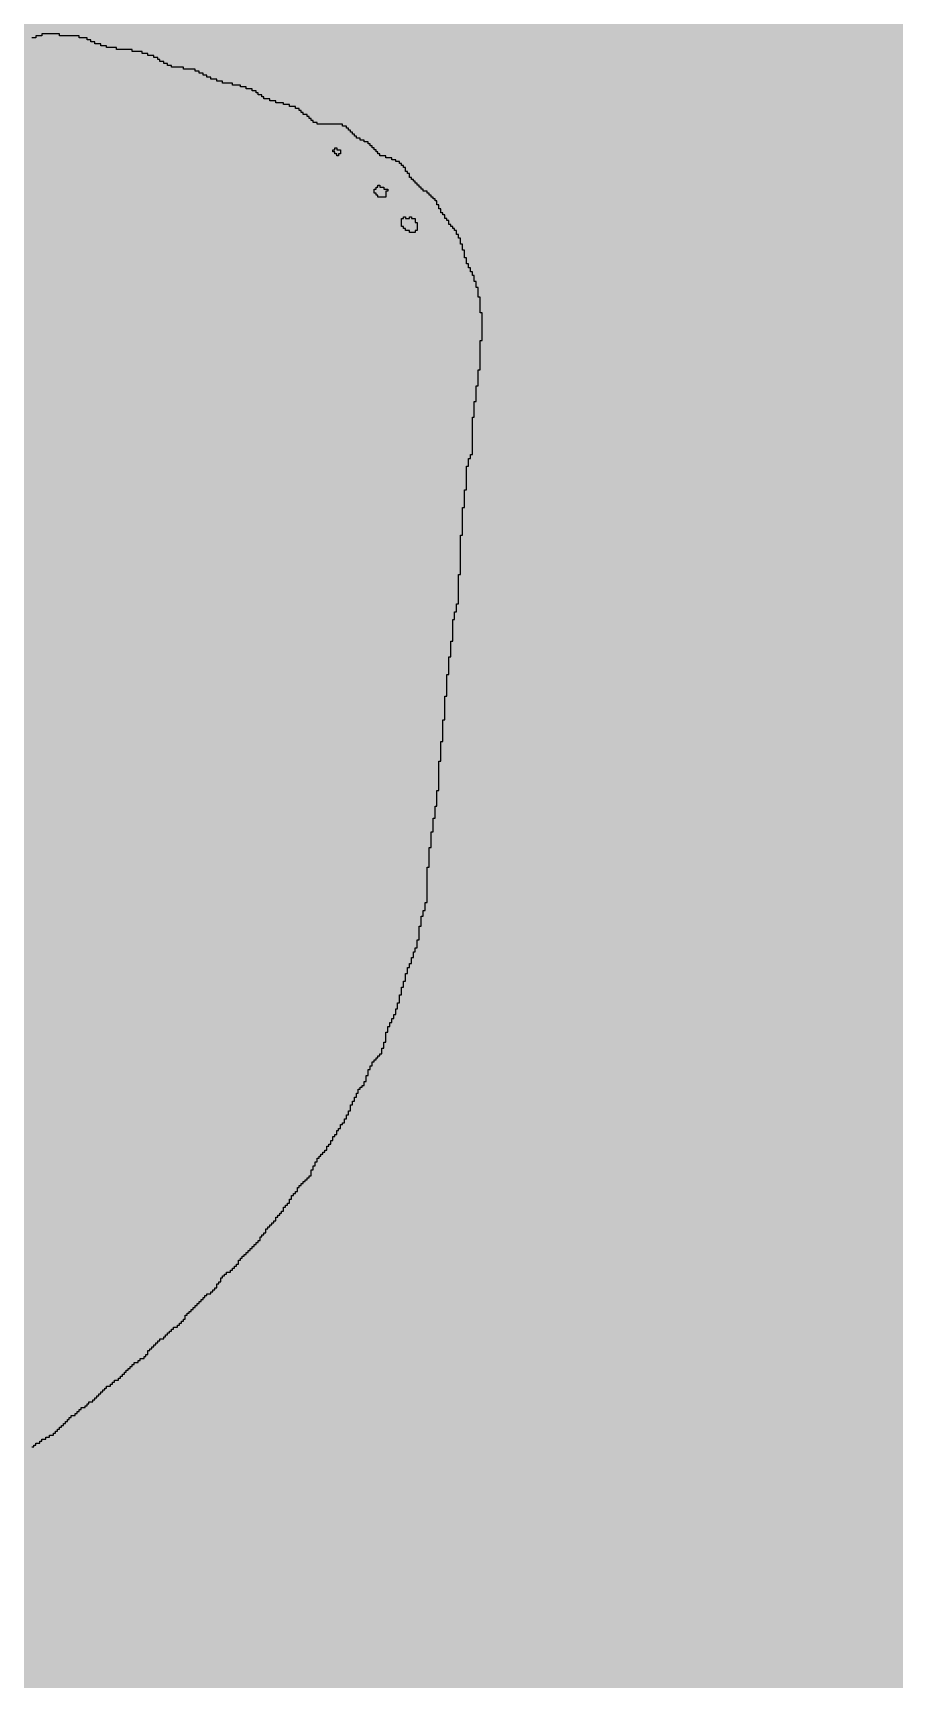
# Model space of a CAD drawing. Header units: millimetres. Extents: x 9.6 to 105, y 7.6 to 66.9.
# Drawn here: x 16.11 to 18.8, y 17.59 to 22.74 of the extents above; entities that cross this region are included whole.
import ezdxf

# ---------------------------------------------------------------- set-up
doc = ezdxf.new("R2010")
doc.units = ezdxf.units.MM
for name, color, linetype in [('BottomLayer', 5, 'Continuous'), ('BottomOverlay', 54, 'Continuous'), ('TopLayer', 1, 'Continuous')]:
    doc.layers.add(name, color=color, linetype=linetype)

msp = doc.modelspace()

# ---------------------------------------------------------------- hatches: boundary and pattern name
at = {"layer": 'BottomLayer'}
msp.add_hatch(color=5, dxfattribs=at).paths.add_polyline_path([(10.2868, 10.414), (18.669, 10.414), (18.669, 61.9242), (10.2868, 61.9242)])
at = {"layer": 'TopLayer'}
msp.add_hatch(color=1, dxfattribs=at).paths.add_polyline_path([(9.779, 11.049), (19.939, 11.049), (19.939, 35.814), (9.779, 35.814)])

# ---------------------------------------------------------------- linework, layer by layer
at = {"layer": 'BottomOverlay'}
for p, q in [((16.1146, 22.7199), (16.1023, 22.7199)), ((16.133, 22.726), (16.1146, 22.726)), ((16.1146, 22.726), (16.1146, 22.7199)), ((16.133, 22.7322), (16.133, 22.726)), ((16.1883, 22.7322), (16.133, 22.7322)), ((16.1883, 22.726), (16.1883, 22.7322)), ((16.2498, 22.726), (16.1883, 22.726)), ((16.2498, 22.7199), (16.2498, 22.726)), ((16.2744, 22.7199), (16.2498, 22.7199)), ((16.2744, 22.7138), (16.2744, 22.7199)), ((16.2867, 22.7138), (16.2744, 22.7138)), ((16.2867, 22.7076), (16.2867, 22.7138)), ((16.2989, 22.7076), (16.2867, 22.7076)), ((16.2989, 22.7015), (16.2989, 22.7076)), ((16.3174, 22.7015), (16.2989, 22.7015)), ((16.3174, 22.6953), (16.3174, 22.7015)), ((16.3358, 22.6953), (16.3174, 22.6953)), ((16.3358, 22.6892), (16.3358, 22.6953)), ((16.3665, 22.6892), (16.3358, 22.6892)), ((16.3665, 22.683), (16.3665, 22.6892)), ((16.4157, 22.683), (16.3665, 22.683)), ((16.4157, 22.6769), (16.4157, 22.683)), ((16.4464, 22.6769), (16.4157, 22.6769)), ((16.4464, 22.6707), (16.4464, 22.6769)), ((16.4648, 22.6707), (16.4464, 22.6707)), ((16.4648, 22.6646), (16.4648, 22.6707)), ((16.4833, 22.6646), (16.4648, 22.6646)), ((16.4833, 22.6585), (16.4833, 22.6646)), ((16.4955, 22.6585), (16.4833, 22.6585)), ((16.4955, 22.6523), (16.4955, 22.6585)), ((16.5017, 22.6523), (16.4955, 22.6523)), ((16.5017, 22.6462), (16.5017, 22.6523)), ((16.514, 22.6462), (16.5017, 22.6462)), ((16.514, 22.64), (16.514, 22.6462)), ((16.5263, 22.64), (16.514, 22.64)), ((16.5263, 22.6339), (16.5263, 22.64)), ((16.5386, 22.6339), (16.5263, 22.6339)), ((16.5386, 22.6277), (16.5386, 22.6339)), ((16.5754, 22.6277), (16.5386, 22.6277)), ((16.5754, 22.6216), (16.5754, 22.6277)), ((16.6123, 22.6216), (16.5754, 22.6216)), ((16.6123, 22.6155), (16.6123, 22.6216)), ((16.6246, 22.6155), (16.6123, 22.6155)), ((16.6246, 22.6093), (16.6246, 22.6155)), ((16.6369, 22.6093), (16.6246, 22.6093)), ((16.6369, 22.6032), (16.6369, 22.6093)), ((16.6492, 22.6032), (16.6369, 22.6032)), ((16.6492, 22.597), (16.6492, 22.6032)), ((16.6614, 22.597), (16.6492, 22.597)), ((16.6614, 22.5909), (16.6614, 22.597)), ((16.6799, 22.5909), (16.6614, 22.5909)), ((16.6799, 22.5847), (16.6799, 22.5909)), ((16.6983, 22.5847), (16.6799, 22.5847)), ((16.6983, 22.5786), (16.6983, 22.5847)), ((16.729, 22.5786), (16.6983, 22.5786)), ((16.729, 22.5724), (16.729, 22.5786)), ((16.7536, 22.5724), (16.729, 22.5724)), ((16.7536, 22.5663), (16.7536, 22.5724)), ((16.772, 22.5663), (16.7536, 22.5663)), ((16.772, 22.5602), (16.772, 22.5663)), ((16.7905, 22.5602), (16.772, 22.5602)), ((16.7905, 22.554), (16.7905, 22.5602)), ((16.8028, 22.554), (16.7905, 22.554)), ((16.8028, 22.5479), (16.8028, 22.554)), ((16.8089, 22.5479), (16.8028, 22.5479)), ((16.8089, 22.5417), (16.8089, 22.5479)), ((16.8212, 22.5417), (16.8089, 22.5417)), ((16.8212, 22.5356), (16.8212, 22.5417)), ((16.8273, 22.5356), (16.8212, 22.5356)), ((16.8273, 22.5294), (16.8273, 22.5356)), ((16.8458, 22.5294), (16.8273, 22.5294)), ((16.8458, 22.5233), (16.8458, 22.5294)), ((16.8642, 22.5233), (16.8458, 22.5233)), ((16.8642, 22.5171), (16.8642, 22.5233)), ((16.8888, 22.5171), (16.8642, 22.5171)), ((16.8888, 22.511), (16.8888, 22.5171)), ((16.9072, 22.511), (16.8888, 22.511)), ((16.9072, 22.5049), (16.9072, 22.511)), ((16.9256, 22.5049), (16.9072, 22.5049)), ((16.9256, 22.4987), (16.9256, 22.5049)), ((16.9379, 22.4987), (16.9256, 22.4987)), ((16.9379, 22.4926), (16.9379, 22.4987)), ((16.9441, 22.4926), (16.9379, 22.4926)), ((16.9441, 22.4864), (16.9441, 22.4926)), ((16.9502, 22.4864), (16.9441, 22.4864)), ((16.9502, 22.4803), (16.9502, 22.4864)), ((16.9625, 22.4803), (16.9502, 22.4803)), ((16.9625, 22.4741), (16.9625, 22.4803)), ((16.9686, 22.4741), (16.9625, 22.4741)), ((16.9686, 22.468), (16.9686, 22.4741)), ((16.9748, 22.468), (16.9686, 22.468)), ((16.9748, 22.4618), (16.9748, 22.468)), ((16.9809, 22.4618), (16.9748, 22.4618)), ((16.9809, 22.4557), (16.9809, 22.4618)), ((16.9932, 22.4557), (16.9809, 22.4557)), ((16.9932, 22.4496), (16.9932, 22.4557)), ((17.0731, 22.4496), (16.9932, 22.4496)), ((17.0731, 22.4434), (17.0731, 22.4496)), ((17.0854, 22.4434), (17.0731, 22.4434)), ((17.0854, 22.4373), (17.0854, 22.4434)), ((17.0915, 22.4373), (17.0854, 22.4373)), ((17.0915, 22.4311), (17.0915, 22.4373)), ((17.0977, 22.4311), (17.0915, 22.4311)), ((17.0977, 22.425), (17.0977, 22.4311)), ((17.1038, 22.425), (17.0977, 22.425)), ((17.1038, 22.4188), (17.1038, 22.425)), ((17.11, 22.4188), (17.1038, 22.4188)), ((17.11, 22.4127), (17.11, 22.4188)), ((17.1161, 22.4127), (17.11, 22.4127)), ((17.1161, 22.4066), (17.1161, 22.4127)), ((17.1284, 22.4066), (17.1161, 22.4066)), ((17.1284, 22.4004), (17.1284, 22.4066)), ((17.1407, 22.4004), (17.1284, 22.4004)), ((17.1407, 22.3943), (17.1407, 22.4004)), ((17.153, 22.3943), (17.1407, 22.3943)), ((17.153, 22.3881), (17.153, 22.3943)), ((17.1591, 22.3881), (17.153, 22.3881)), ((17.1591, 22.382), (17.1591, 22.3881)), ((17.0424, 22.3635), (17.0424, 22.3697)), ((17.0424, 22.3697), (17.0485, 22.3697)), ((17.0485, 22.3635), (17.0424, 22.3635)), ((17.0485, 22.3697), (17.0485, 22.3758)), ((17.0485, 22.3758), (17.0547, 22.3758)), ((17.0485, 22.3574), (17.0485, 22.3635)), ((17.0547, 22.3574), (17.0485, 22.3574)), ((17.0547, 22.3758), (17.0547, 22.3697)), ((17.0547, 22.3697), (17.0669, 22.3697)), ((17.0547, 22.3513), (17.0547, 22.3574)), ((17.0608, 22.3513), (17.0547, 22.3513)), ((17.0669, 22.3574), (17.0608, 22.3574)), ((17.0608, 22.3574), (17.0608, 22.3513)), ((17.0669, 22.3697), (17.0669, 22.3635)), ((17.0669, 22.3635), (17.0669, 22.3574)), ((17.1653, 22.382), (17.1591, 22.382)), ((17.1653, 22.3758), (17.1653, 22.382)), ((17.1714, 22.3758), (17.1653, 22.3758)), ((17.1714, 22.3697), (17.1714, 22.3758)), ((17.1775, 22.3697), (17.1714, 22.3697)), ((17.1775, 22.3635), (17.1775, 22.3697)), ((17.1837, 22.3635), (17.1775, 22.3635)), ((17.1837, 22.3574), (17.1837, 22.3635)), ((17.1898, 22.3574), (17.1837, 22.3574)), ((17.1898, 22.3513), (17.1898, 22.3574)), ((17.2083, 22.3513), (17.1898, 22.3513)), ((17.2083, 22.3451), (17.2083, 22.3513)), ((17.2267, 22.3451), (17.2083, 22.3451)), ((17.2267, 22.339), (17.2267, 22.3451)), ((17.239, 22.339), (17.2267, 22.339)), ((17.239, 22.3328), (17.239, 22.339)), ((17.2513, 22.3328), (17.239, 22.3328)), ((17.2513, 22.3267), (17.2513, 22.3328)), ((17.2574, 22.3267), (17.2513, 22.3267)), ((17.2574, 22.3205), (17.2574, 22.3267)), ((17.2636, 22.3205), (17.2574, 22.3205)), ((17.2636, 22.3144), (17.2636, 22.3205)), ((17.2697, 22.3144), (17.2636, 22.3144)), ((17.2697, 22.3082), (17.2697, 22.3144)), ((17.2697, 22.3021), (17.2697, 22.3082)), ((17.2758, 22.3021), (17.2697, 22.3021)), ((17.2758, 22.296), (17.2758, 22.3021)), ((17.282, 22.296), (17.2758, 22.296)), ((17.282, 22.2898), (17.282, 22.296)), ((17.282, 22.2837), (17.282, 22.2898)), ((17.2881, 22.2837), (17.282, 22.2837)), ((17.2881, 22.2775), (17.2881, 22.2837)), ((17.1714, 22.2407), (17.1714, 22.2468)), ((17.1714, 22.2468), (17.1775, 22.2468)), ((17.1714, 22.2345), (17.1714, 22.2407)), ((17.1775, 22.2345), (17.1714, 22.2345)), ((17.1775, 22.2468), (17.1775, 22.253)), ((17.1775, 22.253), (17.1837, 22.253)), ((17.1775, 22.2284), (17.1775, 22.2345)), ((17.1837, 22.253), (17.1837, 22.2591)), ((17.1837, 22.2591), (17.1898, 22.2591)), ((17.1898, 22.2591), (17.1898, 22.253)), ((17.1898, 22.253), (17.2021, 22.253)), ((17.2021, 22.253), (17.2021, 22.2468)), ((17.2021, 22.2468), (17.2144, 22.2468)), ((17.2144, 22.2407), (17.2083, 22.2407)), ((17.2083, 22.2407), (17.2083, 22.2345)), ((17.2083, 22.2345), (17.2083, 22.2284)), ((17.2144, 22.2468), (17.2144, 22.2407)), ((17.2943, 22.2775), (17.2881, 22.2775)), ((17.2943, 22.2714), (17.2943, 22.2775)), ((17.3004, 22.2714), (17.2943, 22.2714)), ((17.3004, 22.2652), (17.3004, 22.2714)), ((17.3066, 22.2652), (17.3004, 22.2652)), ((17.3066, 22.2591), (17.3066, 22.2652)), ((17.3127, 22.2591), (17.3066, 22.2591)), ((17.3127, 22.253), (17.3127, 22.2591)), ((17.3189, 22.253), (17.3127, 22.253)), ((17.3189, 22.2468), (17.3189, 22.253)), ((17.325, 22.2468), (17.3189, 22.2468)), ((17.325, 22.2407), (17.325, 22.2468)), ((17.3373, 22.2407), (17.325, 22.2407)), ((17.3373, 22.2345), (17.3373, 22.2407)), ((17.3434, 22.2345), (17.3373, 22.2345)), ((17.3434, 22.2284), (17.3434, 22.2345)), ((17.1837, 22.2284), (17.1775, 22.2284)), ((17.1837, 22.2222), (17.1837, 22.2284)), ((17.2083, 22.2222), (17.1837, 22.2222)), ((17.2083, 22.2284), (17.2083, 22.2222)), ((17.3496, 22.2284), (17.3434, 22.2284)), ((17.3496, 22.2222), (17.3496, 22.2284)), ((17.3557, 22.2222), (17.3496, 22.2222)), ((17.3557, 22.2161), (17.3557, 22.2222)), ((17.3619, 22.2161), (17.3557, 22.2161)), ((17.3619, 22.2099), (17.3619, 22.2161)), ((17.368, 22.2099), (17.3619, 22.2099)), ((17.368, 22.2038), (17.368, 22.2099)), ((17.368, 22.1977), (17.368, 22.2038)), ((17.3742, 22.1977), (17.368, 22.1977)), ((17.3742, 22.1915), (17.3742, 22.1977)), ((17.3742, 22.1854), (17.3742, 22.1915)), ((17.3803, 22.1854), (17.3742, 22.1854)), ((17.3803, 22.1792), (17.3803, 22.1854)), ((17.2574, 22.1485), (17.2574, 22.1546)), ((17.2574, 22.1546), (17.2636, 22.1546)), ((17.2574, 22.1424), (17.2574, 22.1485)), ((17.2574, 22.1362), (17.2574, 22.1424)), ((17.2574, 22.1301), (17.2574, 22.1362)), ((17.2636, 22.1301), (17.2574, 22.1301)), ((17.2636, 22.1546), (17.2636, 22.1608)), ((17.2636, 22.1608), (17.2697, 22.1608)), ((17.2636, 22.1239), (17.2636, 22.1301)), ((17.2697, 22.1608), (17.2697, 22.1546)), ((17.2697, 22.1546), (17.282, 22.1546)), ((17.282, 22.1546), (17.282, 22.1608)), ((17.282, 22.1608), (17.2881, 22.1608)), ((17.2881, 22.1608), (17.2881, 22.1546)), ((17.2881, 22.1546), (17.3004, 22.1546)), ((17.3004, 22.1546), (17.3004, 22.1485)), ((17.3004, 22.1485), (17.3004, 22.1424)), ((17.3004, 22.1424), (17.3066, 22.1424)), ((17.3066, 22.1424), (17.3066, 22.1362)), ((17.3066, 22.1362), (17.3066, 22.1301)), ((17.3066, 22.1301), (17.3066, 22.1239)), ((17.3803, 22.1731), (17.3803, 22.1792)), ((17.3864, 22.1731), (17.3803, 22.1731)), ((17.3864, 22.1669), (17.3864, 22.1731)), ((17.3926, 22.1669), (17.3864, 22.1669)), ((17.3926, 22.1608), (17.3926, 22.1669)), ((17.3926, 22.1546), (17.3926, 22.1608)), ((17.3987, 22.1546), (17.3926, 22.1546)), ((17.3987, 22.1485), (17.3987, 22.1546)), ((17.4049, 22.1485), (17.3987, 22.1485)), ((17.4049, 22.1424), (17.4049, 22.1485)), ((17.4049, 22.1362), (17.4049, 22.1424)), ((17.411, 22.1362), (17.4049, 22.1362)), ((17.411, 22.1301), (17.411, 22.1362)), ((17.4172, 22.1301), (17.411, 22.1301)), ((17.4172, 22.1239), (17.4172, 22.1301)), ((17.2697, 22.1239), (17.2636, 22.1239)), ((17.2697, 22.1178), (17.2697, 22.1239)), ((17.282, 22.1178), (17.2697, 22.1178)), ((17.282, 22.1116), (17.282, 22.1178)), ((17.3004, 22.1116), (17.282, 22.1116)), ((17.3066, 22.1178), (17.3004, 22.1178)), ((17.3004, 22.1178), (17.3004, 22.1116)), ((17.3066, 22.1239), (17.3066, 22.1178)), ((17.4233, 22.1239), (17.4172, 22.1239)), ((17.4233, 22.1178), (17.4233, 22.1239)), ((17.4294, 22.1178), (17.4233, 22.1178)), ((17.4294, 22.1116), (17.4294, 22.1178)), ((17.4294, 22.1055), (17.4294, 22.1116)), ((17.4356, 22.1055), (17.4294, 22.1055)), ((17.4356, 22.0993), (17.4356, 22.1055)), ((17.4356, 22.0932), (17.4356, 22.0993)), ((17.4417, 22.0932), (17.4356, 22.0932)), ((17.4417, 22.0871), (17.4417, 22.0932)), ((17.4417, 22.0809), (17.4417, 22.0871)), ((17.4417, 22.0748), (17.4417, 22.0809)), ((17.4479, 22.0748), (17.4417, 22.0748)), ((17.4479, 22.0686), (17.4479, 22.0748)), ((17.4479, 22.0625), (17.4479, 22.0686)), ((17.4479, 22.0563), (17.4479, 22.0625)), ((17.454, 22.0563), (17.4479, 22.0563)), ((17.454, 22.0502), (17.454, 22.0563)), ((17.454, 22.0441), (17.454, 22.0502)), ((17.454, 22.0379), (17.454, 22.0441)), ((17.454, 22.0318), (17.454, 22.0379)), ((17.4602, 22.0318), (17.454, 22.0318)), ((17.4602, 22.0256), (17.4602, 22.0318)), ((17.4602, 22.0195), (17.4602, 22.0256)), ((17.4602, 22.0133), (17.4602, 22.0195)), ((17.4663, 22.0133), (17.4602, 22.0133)), ((17.4663, 22.0072), (17.4663, 22.0133)), ((17.4663, 22.001), (17.4663, 22.0072)), ((17.4725, 22.001), (17.4663, 22.001)), ((17.4725, 21.9949), (17.4725, 22.001)), ((17.4725, 21.9888), (17.4725, 21.9949)), ((17.4786, 21.9888), (17.4725, 21.9888)), ((17.4786, 21.9826), (17.4786, 21.9888)), ((17.4786, 21.9765), (17.4786, 21.9826)), ((17.4847, 21.9765), (17.4786, 21.9765)), ((17.4847, 21.9703), (17.4847, 21.9765)), ((17.4847, 21.9642), (17.4847, 21.9703)), ((17.4847, 21.958), (17.4847, 21.9642)), ((17.4909, 21.958), (17.4847, 21.958)), ((17.4909, 21.9519), (17.4909, 21.958)), ((17.4909, 21.9457), (17.4909, 21.9519)), ((17.4909, 21.9396), (17.4909, 21.9457)), ((17.497, 21.9396), (17.4909, 21.9396)), ((17.497, 21.9335), (17.497, 21.9396)), ((17.497, 21.9273), (17.497, 21.9335)), ((17.497, 21.9212), (17.497, 21.9273)), ((17.497, 21.915), (17.497, 21.9212)), ((17.497, 21.9089), (17.497, 21.915)), ((17.5032, 21.9089), (17.497, 21.9089)), ((17.5032, 21.9027), (17.5032, 21.9089)), ((17.5032, 21.8966), (17.5032, 21.9027)), ((17.5032, 21.8905), (17.5032, 21.8966)), ((17.5032, 21.8843), (17.5032, 21.8905)), ((17.5032, 21.8782), (17.5032, 21.8843)), ((17.5032, 21.872), (17.5032, 21.8782)), ((17.5032, 21.8659), (17.5032, 21.872)), ((17.5032, 21.8597), (17.5032, 21.8659)), ((17.5093, 21.8597), (17.5032, 21.8597)), ((17.5093, 21.8536), (17.5093, 21.8597)), ((17.5093, 21.8474), (17.5093, 21.8536)), ((17.5093, 21.8413), (17.5093, 21.8474)), ((17.5093, 21.8352), (17.5093, 21.8413)), ((17.5093, 21.829), (17.5093, 21.8352)), ((17.5093, 21.8229), (17.5093, 21.829)), ((17.5093, 21.8167), (17.5093, 21.8229)), ((17.5032, 21.7676), (17.5032, 21.7737)), ((17.5032, 21.7737), (17.5093, 21.7737)), ((17.5093, 21.8106), (17.5093, 21.8167)), ((17.5093, 21.8044), (17.5093, 21.8106)), ((17.5093, 21.7983), (17.5093, 21.8044)), ((17.5093, 21.7921), (17.5093, 21.7983)), ((17.5093, 21.786), (17.5093, 21.7921)), ((17.5093, 21.7799), (17.5093, 21.786)), ((17.5093, 21.7737), (17.5093, 21.7799)), ((17.5032, 21.7614), (17.5032, 21.7676)), ((17.5032, 21.7553), (17.5032, 21.7614)), ((17.5032, 21.7491), (17.5032, 21.7553)), ((17.5032, 21.743), (17.5032, 21.7491)), ((17.5032, 21.7369), (17.5032, 21.743)), ((17.5032, 21.7307), (17.5032, 21.7369)), ((17.5032, 21.7246), (17.5032, 21.7307)), ((17.5032, 21.7184), (17.5032, 21.7246)), ((17.5032, 21.7123), (17.5032, 21.7184)), ((17.497, 21.6754), (17.497, 21.6816)), ((17.497, 21.6816), (17.5032, 21.6816)), ((17.497, 21.6693), (17.497, 21.6754)), ((17.497, 21.6631), (17.497, 21.6693)), ((17.5032, 21.7061), (17.5032, 21.7123)), ((17.5032, 21.7), (17.5032, 21.7061)), ((17.5032, 21.6938), (17.5032, 21.7)), ((17.5032, 21.6877), (17.5032, 21.6938)), ((17.5032, 21.6816), (17.5032, 21.6877)), ((17.4909, 21.6263), (17.4909, 21.6324)), ((17.4909, 21.6324), (17.497, 21.6324)), ((17.4909, 21.6201), (17.4909, 21.6263)), ((17.4909, 21.614), (17.4909, 21.6201)), ((17.497, 21.657), (17.497, 21.6631)), ((17.497, 21.6508), (17.497, 21.657)), ((17.497, 21.6447), (17.497, 21.6508)), ((17.497, 21.6385), (17.497, 21.6447)), ((17.497, 21.6324), (17.497, 21.6385)), ((17.4847, 21.5771), (17.4847, 21.5832)), ((17.4847, 21.5832), (17.4909, 21.5832)), ((17.4847, 21.571), (17.4847, 21.5771)), ((17.4847, 21.5648), (17.4847, 21.571)), ((17.4847, 21.5587), (17.4847, 21.5648)), ((17.4909, 21.6078), (17.4909, 21.614)), ((17.4909, 21.6017), (17.4909, 21.6078)), ((17.4909, 21.5955), (17.4909, 21.6017)), ((17.4909, 21.5894), (17.4909, 21.5955)), ((17.4909, 21.5832), (17.4909, 21.5894)), ((17.4786, 21.528), (17.4786, 21.5341)), ((17.4786, 21.5341), (17.4847, 21.5341)), ((17.4786, 21.5218), (17.4786, 21.528)), ((17.4786, 21.5157), (17.4786, 21.5218)), ((17.4786, 21.5095), (17.4786, 21.5157)), ((17.4847, 21.5525), (17.4847, 21.5587)), ((17.4847, 21.5464), (17.4847, 21.5525)), ((17.4847, 21.5402), (17.4847, 21.5464)), ((17.4847, 21.5341), (17.4847, 21.5402)), ((17.4786, 21.5034), (17.4786, 21.5095)), ((17.4786, 21.4972), (17.4786, 21.5034)), ((17.4786, 21.4911), (17.4786, 21.4972)), ((17.4786, 21.4849), (17.4786, 21.4911)), ((17.4786, 21.4788), (17.4786, 21.4849)), ((17.4786, 21.4727), (17.4786, 21.4788)), ((17.4786, 21.4665), (17.4786, 21.4727)), ((17.4786, 21.4604), (17.4786, 21.4665)), ((17.4786, 21.4542), (17.4786, 21.4604)), ((17.4725, 21.4112), (17.4725, 21.4174)), ((17.4725, 21.4174), (17.4786, 21.4174)), ((17.4725, 21.4051), (17.4725, 21.4112)), ((17.4786, 21.4481), (17.4786, 21.4542)), ((17.4786, 21.4419), (17.4786, 21.4481)), ((17.4786, 21.4358), (17.4786, 21.4419)), ((17.4786, 21.4296), (17.4786, 21.4358)), ((17.4786, 21.4235), (17.4786, 21.4296)), ((17.4786, 21.4174), (17.4786, 21.4235)), ((17.4602, 21.3743), (17.4602, 21.3805)), ((17.4602, 21.3805), (17.4663, 21.3805)), ((17.4602, 21.3682), (17.4602, 21.3743)), ((17.4602, 21.3621), (17.4602, 21.3682)), ((17.4602, 21.3559), (17.4602, 21.3621)), ((17.4663, 21.3989), (17.4663, 21.4051)), ((17.4663, 21.4051), (17.4725, 21.4051)), ((17.4663, 21.3928), (17.4663, 21.3989)), ((17.4663, 21.3866), (17.4663, 21.3928)), ((17.4663, 21.3805), (17.4663, 21.3866)), ((17.454, 21.3006), (17.454, 21.3068)), ((17.454, 21.3068), (17.4602, 21.3068)), ((17.4602, 21.3498), (17.4602, 21.3559)), ((17.4602, 21.3436), (17.4602, 21.3498)), ((17.4602, 21.3375), (17.4602, 21.3436)), ((17.4602, 21.3313), (17.4602, 21.3375)), ((17.4602, 21.3252), (17.4602, 21.3313)), ((17.4602, 21.3191), (17.4602, 21.3252)), ((17.4602, 21.3129), (17.4602, 21.3191)), ((17.4602, 21.3068), (17.4602, 21.3129)), ((17.454, 21.2945), (17.454, 21.3006)), ((17.454, 21.2883), (17.454, 21.2945)), ((17.454, 21.2822), (17.454, 21.2883)), ((17.454, 21.276), (17.454, 21.2822)), ((17.454, 21.2699), (17.454, 21.276)), ((17.454, 21.2638), (17.454, 21.2699)), ((17.454, 21.2576), (17.454, 21.2638)), ((17.454, 21.2515), (17.454, 21.2576)), ((17.4479, 21.2453), (17.4479, 21.2515)), ((17.4479, 21.2515), (17.454, 21.2515)), ((17.4479, 21.2392), (17.4479, 21.2453)), ((17.4479, 21.233), (17.4479, 21.2392)), ((17.4479, 21.2269), (17.4479, 21.233)), ((17.4479, 21.2207), (17.4479, 21.2269)), ((17.4479, 21.2146), (17.4479, 21.2207)), ((17.4479, 21.2085), (17.4479, 21.2146)), ((17.4479, 21.2023), (17.4479, 21.2085)), ((17.4417, 21.1593), (17.4417, 21.1655)), ((17.4417, 21.1655), (17.4479, 21.1655)), ((17.4417, 21.1532), (17.4417, 21.1593)), ((17.4417, 21.147), (17.4417, 21.1532)), ((17.4479, 21.1962), (17.4479, 21.2023)), ((17.4479, 21.19), (17.4479, 21.1962)), ((17.4479, 21.1839), (17.4479, 21.19)), ((17.4479, 21.1777), (17.4479, 21.1839)), ((17.4479, 21.1716), (17.4479, 21.1777)), ((17.4479, 21.1655), (17.4479, 21.1716)), ((17.4417, 21.1409), (17.4417, 21.147)), ((17.4417, 21.1347), (17.4417, 21.1409)), ((17.4417, 21.1286), (17.4417, 21.1347)), ((17.4417, 21.1224), (17.4417, 21.1286)), ((17.4417, 21.1163), (17.4417, 21.1224)), ((17.4417, 21.1102), (17.4417, 21.1163)), ((17.4417, 21.104), (17.4417, 21.1102)), ((17.4417, 21.0979), (17.4417, 21.104)), ((17.4417, 21.0917), (17.4417, 21.0979)), ((17.4417, 21.0856), (17.4417, 21.0917)), ((17.4417, 21.0794), (17.4417, 21.0856)), ((17.4417, 21.0733), (17.4417, 21.0794)), ((17.4417, 21.0671), (17.4417, 21.0733)), ((17.4417, 21.061), (17.4417, 21.0671)), ((17.4417, 21.0549), (17.4417, 21.061)), ((17.4417, 21.0487), (17.4417, 21.0549)), ((17.4417, 21.0426), (17.4417, 21.0487)), ((17.4356, 21.0364), (17.4356, 21.0426)), ((17.4356, 21.0426), (17.4417, 21.0426)), ((17.4356, 21.0303), (17.4356, 21.0364)), ((17.4356, 21.0241), (17.4356, 21.0303)), ((17.4356, 21.018), (17.4356, 21.0241)), ((17.4356, 21.0118), (17.4356, 21.018)), ((17.4356, 21.0057), (17.4356, 21.0118)), ((17.4356, 20.9996), (17.4356, 21.0057)), ((17.4356, 20.9934), (17.4356, 20.9996)), ((17.4294, 20.9443), (17.4294, 20.9504)), ((17.4294, 20.9504), (17.4356, 20.9504)), ((17.4356, 20.9873), (17.4356, 20.9934)), ((17.4356, 20.9811), (17.4356, 20.9873)), ((17.4356, 20.975), (17.4356, 20.9811)), ((17.4356, 20.9688), (17.4356, 20.975)), ((17.4356, 20.9627), (17.4356, 20.9688)), ((17.4356, 20.9566), (17.4356, 20.9627)), ((17.4356, 20.9504), (17.4356, 20.9566)), ((17.4172, 20.8951), (17.4172, 20.9013)), ((17.4172, 20.9013), (17.4233, 20.9013)), ((17.4172, 20.889), (17.4172, 20.8951)), ((17.4233, 20.9197), (17.4233, 20.9258)), ((17.4233, 20.9258), (17.4294, 20.9258)), ((17.4233, 20.9135), (17.4233, 20.9197)), ((17.4233, 20.9074), (17.4233, 20.9135)), ((17.4233, 20.9013), (17.4233, 20.9074)), ((17.4294, 20.9381), (17.4294, 20.9443)), ((17.4294, 20.932), (17.4294, 20.9381)), ((17.4294, 20.9258), (17.4294, 20.932)), ((17.4172, 20.8828), (17.4172, 20.889)), ((17.4172, 20.8767), (17.4172, 20.8828)), ((17.4172, 20.8705), (17.4172, 20.8767)), ((17.4172, 20.8644), (17.4172, 20.8705)), ((17.4172, 20.8582), (17.4172, 20.8644)), ((17.4172, 20.8521), (17.4172, 20.8582)), ((17.4172, 20.846), (17.4172, 20.8521)), ((17.4172, 20.8398), (17.4172, 20.846)), ((17.411, 20.8275), (17.411, 20.8337)), ((17.411, 20.8337), (17.4172, 20.8337)), ((17.411, 20.8214), (17.411, 20.8275)), ((17.411, 20.8152), (17.411, 20.8214)), ((17.411, 20.8091), (17.411, 20.8152)), ((17.411, 20.803), (17.411, 20.8091)), ((17.411, 20.7968), (17.411, 20.803)), ((17.411, 20.7907), (17.411, 20.7968)), ((17.4172, 20.8337), (17.4172, 20.8398)), ((17.4049, 20.7784), (17.4049, 20.7845)), ((17.4049, 20.7845), (17.411, 20.7845)), ((17.4049, 20.7722), (17.4049, 20.7784)), ((17.4049, 20.7661), (17.4049, 20.7722)), ((17.4049, 20.7599), (17.4049, 20.7661)), ((17.4049, 20.7538), (17.4049, 20.7599)), ((17.4049, 20.7477), (17.4049, 20.7538)), ((17.4049, 20.7415), (17.4049, 20.7477)), ((17.4049, 20.7354), (17.4049, 20.7415)), ((17.411, 20.7845), (17.411, 20.7907)), ((17.3987, 20.7231), (17.3987, 20.7292)), ((17.3987, 20.7292), (17.4049, 20.7292)), ((17.3987, 20.7169), (17.3987, 20.7231)), ((17.3987, 20.7108), (17.3987, 20.7169)), ((17.3987, 20.7046), (17.3987, 20.7108)), ((17.3987, 20.6985), (17.3987, 20.7046)), ((17.3987, 20.6924), (17.3987, 20.6985)), ((17.3987, 20.6862), (17.3987, 20.6924)), ((17.4049, 20.7292), (17.4049, 20.7354)), ((17.3926, 20.6555), (17.3926, 20.6616)), ((17.3926, 20.6616), (17.3987, 20.6616)), ((17.3926, 20.6493), (17.3926, 20.6555)), ((17.3926, 20.6432), (17.3926, 20.6493)), ((17.3926, 20.6371), (17.3926, 20.6432)), ((17.3926, 20.6309), (17.3926, 20.6371)), ((17.3987, 20.6801), (17.3987, 20.6862)), ((17.3987, 20.6739), (17.3987, 20.6801)), ((17.3987, 20.6678), (17.3987, 20.6739)), ((17.3987, 20.6616), (17.3987, 20.6678)), ((17.3864, 20.5818), (17.3864, 20.5879)), ((17.3864, 20.5879), (17.3926, 20.5879)), ((17.3926, 20.6248), (17.3926, 20.6309)), ((17.3926, 20.6186), (17.3926, 20.6248)), ((17.3926, 20.6125), (17.3926, 20.6186)), ((17.3926, 20.6063), (17.3926, 20.6125)), ((17.3926, 20.6002), (17.3926, 20.6063)), ((17.3926, 20.5941), (17.3926, 20.6002)), ((17.3926, 20.5879), (17.3926, 20.5941)), ((17.3864, 20.5756), (17.3864, 20.5818)), ((17.3864, 20.5695), (17.3864, 20.5756)), ((17.3864, 20.5633), (17.3864, 20.5695)), ((17.3864, 20.5572), (17.3864, 20.5633)), ((17.3864, 20.551), (17.3864, 20.5572)), ((17.3864, 20.5449), (17.3864, 20.551)), ((17.3864, 20.5388), (17.3864, 20.5449)), ((17.3864, 20.5326), (17.3864, 20.5388)), ((17.3803, 20.5142), (17.3803, 20.5203)), ((17.3803, 20.5203), (17.3864, 20.5203)), ((17.3803, 20.508), (17.3803, 20.5142)), ((17.3803, 20.5019), (17.3803, 20.508)), ((17.3803, 20.4957), (17.3803, 20.5019)), ((17.3803, 20.4896), (17.3803, 20.4957)), ((17.3803, 20.4835), (17.3803, 20.4896)), ((17.3803, 20.4773), (17.3803, 20.4835)), ((17.3864, 20.5265), (17.3864, 20.5326)), ((17.3864, 20.5203), (17.3864, 20.5265)), ((17.3742, 20.4527), (17.3742, 20.4589)), ((17.3742, 20.4589), (17.3803, 20.4589)), ((17.3742, 20.4466), (17.3742, 20.4527)), ((17.3742, 20.4404), (17.3742, 20.4466)), ((17.3742, 20.4343), (17.3742, 20.4404)), ((17.3742, 20.4282), (17.3742, 20.4343)), ((17.3803, 20.4712), (17.3803, 20.4773)), ((17.3803, 20.465), (17.3803, 20.4712)), ((17.3803, 20.4589), (17.3803, 20.465)), ((17.3742, 20.422), (17.3742, 20.4282)), ((17.3742, 20.4159), (17.3742, 20.422)), ((17.3742, 20.4097), (17.3742, 20.4159)), ((17.3742, 20.4036), (17.3742, 20.4097)), ((17.3742, 20.3974), (17.3742, 20.4036)), ((17.3742, 20.3913), (17.3742, 20.3974)), ((17.3742, 20.3852), (17.3742, 20.3913)), ((17.3742, 20.379), (17.3742, 20.3852)), ((17.368, 20.3606), (17.368, 20.3667)), ((17.368, 20.3667), (17.3742, 20.3667)), ((17.368, 20.3544), (17.368, 20.3606)), ((17.368, 20.3483), (17.368, 20.3544)), ((17.368, 20.3421), (17.368, 20.3483)), ((17.368, 20.336), (17.368, 20.3421)), ((17.368, 20.3299), (17.368, 20.336)), ((17.368, 20.3237), (17.368, 20.3299)), ((17.3742, 20.3729), (17.3742, 20.379)), ((17.3742, 20.3667), (17.3742, 20.3729)), ((17.3557, 20.2746), (17.3557, 20.2807)), ((17.3557, 20.2807), (17.3619, 20.2807)), ((17.3619, 20.3114), (17.3619, 20.3176)), ((17.3619, 20.3176), (17.368, 20.3176)), ((17.3619, 20.3053), (17.3619, 20.3114)), ((17.3619, 20.2991), (17.3619, 20.3053)), ((17.3619, 20.293), (17.3619, 20.2991)), ((17.3619, 20.2868), (17.3619, 20.293)), ((17.3619, 20.2807), (17.3619, 20.2868)), ((17.368, 20.3176), (17.368, 20.3237)), ((17.3496, 20.2316), (17.3496, 20.2377)), ((17.3496, 20.2377), (17.3557, 20.2377)), ((17.3496, 20.2254), (17.3496, 20.2316)), ((17.3496, 20.2193), (17.3496, 20.2254)), ((17.3557, 20.2684), (17.3557, 20.2746)), ((17.3557, 20.2623), (17.3557, 20.2684)), ((17.3557, 20.2561), (17.3557, 20.2623)), ((17.3557, 20.25), (17.3557, 20.2561)), ((17.3557, 20.2438), (17.3557, 20.25)), ((17.3557, 20.2377), (17.3557, 20.2438)), ((17.3434, 20.1824), (17.3434, 20.1885)), ((17.3434, 20.1885), (17.3496, 20.1885)), ((17.3434, 20.1763), (17.3434, 20.1824)), ((17.3434, 20.1701), (17.3434, 20.1763)), ((17.3496, 20.2131), (17.3496, 20.2193)), ((17.3496, 20.207), (17.3496, 20.2131)), ((17.3496, 20.2008), (17.3496, 20.207)), ((17.3496, 20.1947), (17.3496, 20.2008)), ((17.3496, 20.1885), (17.3496, 20.1947)), ((17.3373, 20.121), (17.3373, 20.1271)), ((17.3373, 20.1271), (17.3434, 20.1271)), ((17.3434, 20.164), (17.3434, 20.1701)), ((17.3434, 20.1578), (17.3434, 20.164)), ((17.3434, 20.1517), (17.3434, 20.1578)), ((17.3434, 20.1455), (17.3434, 20.1517)), ((17.3434, 20.1394), (17.3434, 20.1455)), ((17.3434, 20.1332), (17.3434, 20.1394)), ((17.3434, 20.1271), (17.3434, 20.1332)), ((17.3373, 20.1148), (17.3373, 20.121)), ((17.3373, 20.1087), (17.3373, 20.1148)), ((17.3373, 20.1025), (17.3373, 20.1087)), ((17.3373, 20.0964), (17.3373, 20.1025)), ((17.3373, 20.0902), (17.3373, 20.0964)), ((17.3373, 20.0841), (17.3373, 20.0902)), ((17.3373, 20.078), (17.3373, 20.0841)), ((17.3373, 20.0718), (17.3373, 20.078)), ((17.3373, 20.0657), (17.3373, 20.0718)), ((17.3373, 20.0595), (17.3373, 20.0657)), ((17.3373, 20.0534), (17.3373, 20.0595)), ((17.3373, 20.0472), (17.3373, 20.0534)), ((17.3373, 20.0411), (17.3373, 20.0472)), ((17.3373, 20.0349), (17.3373, 20.0411)), ((17.3373, 20.0288), (17.3373, 20.0349)), ((17.3373, 20.0227), (17.3373, 20.0288)), ((17.3373, 20.0165), (17.3373, 20.0227)), ((17.3189, 19.9674), (17.3189, 19.9735)), ((17.3189, 19.9735), (17.325, 19.9735)), ((17.325, 19.9858), (17.325, 19.9919)), ((17.325, 19.9919), (17.3311, 19.9919)), ((17.325, 19.9796), (17.325, 19.9858)), ((17.325, 19.9735), (17.325, 19.9796)), ((17.3311, 20.0104), (17.3311, 20.0165)), ((17.3311, 20.0165), (17.3373, 20.0165)), ((17.3311, 20.0042), (17.3311, 20.0104)), ((17.3311, 19.9981), (17.3311, 20.0042)), ((17.3311, 19.9919), (17.3311, 19.9981)), ((17.3127, 19.9366), (17.3127, 19.9428)), ((17.3127, 19.9428), (17.3189, 19.9428)), ((17.3127, 19.9305), (17.3127, 19.9366)), ((17.3127, 19.9243), (17.3127, 19.9305)), ((17.3127, 19.9182), (17.3127, 19.9243)), ((17.3127, 19.9121), (17.3127, 19.9182)), ((17.3189, 19.9612), (17.3189, 19.9674)), ((17.3189, 19.9551), (17.3189, 19.9612)), ((17.3189, 19.9489), (17.3189, 19.9551)), ((17.3189, 19.9428), (17.3189, 19.9489)), ((17.3004, 19.8691), (17.3004, 19.8752)), ((17.3004, 19.8752), (17.3066, 19.8752)), ((17.3004, 19.8629), (17.3004, 19.8691)), ((17.3066, 19.8936), (17.3066, 19.8998)), ((17.3066, 19.8998), (17.3127, 19.8998)), ((17.3066, 19.8875), (17.3066, 19.8936)), ((17.3066, 19.8813), (17.3066, 19.8875)), ((17.3066, 19.8752), (17.3066, 19.8813)), ((17.3127, 19.9059), (17.3127, 19.9121)), ((17.3127, 19.8998), (17.3127, 19.9059)), ((17.2758, 19.8076), (17.2758, 19.8138)), ((17.2758, 19.8138), (17.282, 19.8138)), ((17.282, 19.8199), (17.282, 19.826)), ((17.282, 19.826), (17.2881, 19.826)), ((17.282, 19.8138), (17.282, 19.8199)), ((17.2881, 19.8383), (17.2881, 19.8445)), ((17.2881, 19.8445), (17.2943, 19.8445)), ((17.2881, 19.8322), (17.2881, 19.8383)), ((17.2881, 19.826), (17.2881, 19.8322)), ((17.2943, 19.8568), (17.2943, 19.8629)), ((17.2943, 19.8629), (17.3004, 19.8629)), ((17.2943, 19.8506), (17.2943, 19.8568)), ((17.2943, 19.8445), (17.2943, 19.8506)), ((17.2636, 19.7646), (17.2636, 19.7707)), ((17.2636, 19.7707), (17.2697, 19.7707)), ((17.2636, 19.7585), (17.2636, 19.7646)), ((17.2697, 19.7892), (17.2697, 19.7953)), ((17.2697, 19.7953), (17.2758, 19.7953)), ((17.2697, 19.783), (17.2697, 19.7892)), ((17.2697, 19.7769), (17.2697, 19.783)), ((17.2697, 19.7707), (17.2697, 19.7769)), ((17.2758, 19.8015), (17.2758, 19.8076)), ((17.2758, 19.7953), (17.2758, 19.8015)), ((17.2513, 19.7216), (17.2513, 19.7277)), ((17.2513, 19.7277), (17.2574, 19.7277)), ((17.2513, 19.7154), (17.2513, 19.7216)), ((17.2513, 19.7093), (17.2513, 19.7154)), ((17.2574, 19.7462), (17.2574, 19.7523)), ((17.2574, 19.7523), (17.2636, 19.7523)), ((17.2574, 19.74), (17.2574, 19.7462)), ((17.2574, 19.7339), (17.2574, 19.74)), ((17.2574, 19.7277), (17.2574, 19.7339)), ((17.2636, 19.7523), (17.2636, 19.7585)), ((17.2328, 19.6602), (17.2328, 19.6663)), ((17.2328, 19.6663), (17.239, 19.6663)), ((17.2328, 19.654), (17.2328, 19.6602)), ((17.239, 19.6786), (17.239, 19.6847)), ((17.239, 19.6847), (17.2451, 19.6847)), ((17.239, 19.6724), (17.239, 19.6786)), ((17.239, 19.6663), (17.239, 19.6724)), ((17.2451, 19.697), (17.2451, 19.7032)), ((17.2451, 19.7032), (17.2513, 19.7032)), ((17.2451, 19.6909), (17.2451, 19.697)), ((17.2451, 19.6847), (17.2451, 19.6909)), ((17.2513, 19.7032), (17.2513, 19.7093)), ((17.2083, 19.6049), (17.2083, 19.611)), ((17.2083, 19.611), (17.2144, 19.611)), ((17.2144, 19.6233), (17.2144, 19.6294)), ((17.2144, 19.6294), (17.2205, 19.6294)), ((17.2144, 19.6171), (17.2144, 19.6233)), ((17.2144, 19.611), (17.2144, 19.6171)), ((17.2205, 19.6356), (17.2205, 19.6417)), ((17.2205, 19.6417), (17.2267, 19.6417)), ((17.2205, 19.6294), (17.2205, 19.6356)), ((17.2267, 19.6479), (17.2267, 19.654)), ((17.2267, 19.654), (17.2328, 19.654)), ((17.2267, 19.6417), (17.2267, 19.6479)), ((17.196, 19.5557), (17.196, 19.5618)), ((17.196, 19.5618), (17.2021, 19.5618)), ((17.2021, 19.5741), (17.2021, 19.5803)), ((17.2021, 19.5803), (17.2083, 19.5803)), ((17.2021, 19.568), (17.2021, 19.5741)), ((17.2021, 19.5618), (17.2021, 19.568)), ((17.2083, 19.5987), (17.2083, 19.6049)), ((17.2083, 19.5926), (17.2083, 19.5987)), ((17.2083, 19.5864), (17.2083, 19.5926)), ((17.2083, 19.5803), (17.2083, 19.5864)), ((17.1591, 19.5004), (17.1591, 19.5066)), ((17.1591, 19.5066), (17.1653, 19.5066)), ((17.1653, 19.5127), (17.1653, 19.5188)), ((17.1653, 19.5188), (17.1714, 19.5188)), ((17.1653, 19.5066), (17.1653, 19.5127)), ((17.1714, 19.5188), (17.1714, 19.525)), ((17.1714, 19.525), (17.1775, 19.525)), ((17.1775, 19.525), (17.1775, 19.5311)), ((17.1775, 19.5311), (17.1837, 19.5311)), ((17.1837, 19.5311), (17.1837, 19.5373)), ((17.1837, 19.5373), (17.1898, 19.5373)), ((17.1898, 19.5373), (17.1898, 19.5434)), ((17.1898, 19.5434), (17.196, 19.5434)), ((17.196, 19.5496), (17.196, 19.5557)), ((17.196, 19.5434), (17.196, 19.5496)), ((17.1407, 19.4513), (17.1407, 19.4574)), ((17.1407, 19.4574), (17.1468, 19.4574)), ((17.1468, 19.4697), (17.1468, 19.4758)), ((17.1468, 19.4758), (17.153, 19.4758)), ((17.1468, 19.4635), (17.1468, 19.4697)), ((17.1468, 19.4574), (17.1468, 19.4635)), ((17.153, 19.4881), (17.153, 19.4943)), ((17.153, 19.4943), (17.1591, 19.4943)), ((17.153, 19.482), (17.153, 19.4881)), ((17.153, 19.4758), (17.153, 19.482)), ((17.1591, 19.4943), (17.1591, 19.5004)), ((17.11, 19.4021), (17.11, 19.4082)), ((17.11, 19.4082), (17.1161, 19.4082)), ((17.11, 19.396), (17.11, 19.4021)), ((17.1161, 19.4144), (17.1161, 19.4205)), ((17.1161, 19.4205), (17.1222, 19.4205)), ((17.1161, 19.4082), (17.1161, 19.4144)), ((17.1222, 19.4267), (17.1222, 19.4328)), ((17.1222, 19.4328), (17.1284, 19.4328)), ((17.1222, 19.4205), (17.1222, 19.4267)), ((17.1284, 19.4328), (17.1284, 19.439)), ((17.1284, 19.439), (17.1345, 19.439)), ((17.1345, 19.439), (17.1345, 19.4451)), ((17.1345, 19.4451), (17.1407, 19.4451)), ((17.1407, 19.4451), (17.1407, 19.4513)), ((17.0854, 19.3468), (17.0854, 19.3529)), ((17.0854, 19.3529), (17.0915, 19.3529)), ((17.0915, 19.3591), (17.0915, 19.3652)), ((17.0915, 19.3652), (17.0977, 19.3652)), ((17.0915, 19.3529), (17.0915, 19.3591)), ((17.0977, 19.3775), (17.0977, 19.3837)), ((17.0977, 19.3837), (17.1038, 19.3837)), ((17.0977, 19.3714), (17.0977, 19.3775)), ((17.0977, 19.3652), (17.0977, 19.3714)), ((17.1038, 19.3898), (17.1038, 19.396)), ((17.1038, 19.396), (17.11, 19.396)), ((17.1038, 19.3837), (17.1038, 19.3898)), ((17.0547, 19.2977), (17.0547, 19.3038)), ((17.0547, 19.3038), (17.0608, 19.3038)), ((17.0608, 19.3038), (17.0608, 19.3099)), ((17.0608, 19.3099), (17.0669, 19.3099)), ((17.0669, 19.3161), (17.0669, 19.3222)), ((17.0669, 19.3222), (17.0731, 19.3222)), ((17.0669, 19.3099), (17.0669, 19.3161)), ((17.0731, 19.3222), (17.0731, 19.3284)), ((17.0731, 19.3284), (17.0792, 19.3284)), ((17.0792, 19.3345), (17.0792, 19.3407)), ((17.0792, 19.3407), (17.0854, 19.3407)), ((17.0792, 19.3284), (17.0792, 19.3345)), ((17.0854, 19.3407), (17.0854, 19.3468)), ((17.0239, 19.2485), (17.0239, 19.2546)), ((17.0239, 19.2546), (17.0301, 19.2546)), ((17.0239, 19.2424), (17.0239, 19.2485)), ((17.0301, 19.2546), (17.0301, 19.2608)), ((17.0301, 19.2608), (17.0362, 19.2608)), ((17.0362, 19.2669), (17.0362, 19.2731)), ((17.0362, 19.2731), (17.0424, 19.2731)), ((17.0362, 19.2608), (17.0362, 19.2669)), ((17.0424, 19.2792), (17.0424, 19.2854)), ((17.0424, 19.2854), (17.0485, 19.2854)), ((17.0424, 19.2731), (17.0424, 19.2792)), ((17.0485, 19.2854), (17.0485, 19.2915)), ((17.0485, 19.2915), (17.0547, 19.2915)), ((17.0547, 19.2915), (17.0547, 19.2977)), ((16.9871, 19.1993), (16.9871, 19.2055)), ((16.9871, 19.2055), (16.9932, 19.2055)), ((16.9871, 19.1932), (16.9871, 19.1993)), ((16.9932, 19.2116), (16.9932, 19.2178)), ((16.9932, 19.2178), (16.9994, 19.2178)), ((16.9932, 19.2055), (16.9932, 19.2116)), ((16.9994, 19.2178), (16.9994, 19.2239)), ((16.9994, 19.2239), (17.0055, 19.2239)), ((17.0055, 19.2239), (17.0055, 19.2301)), ((17.0055, 19.2301), (17.0117, 19.2301)), ((17.0117, 19.2301), (17.0117, 19.2362)), ((17.0117, 19.2362), (17.0178, 19.2362)), ((17.0178, 19.2362), (17.0178, 19.2424)), ((17.0178, 19.2424), (17.0239, 19.2424)), ((16.9564, 19.1441), (16.9564, 19.1502)), ((16.9564, 19.1502), (16.9625, 19.1502)), ((16.9625, 19.1502), (16.9625, 19.1563)), ((16.9625, 19.1563), (16.9686, 19.1563)), ((16.9686, 19.1563), (16.9686, 19.1625)), ((16.9686, 19.1625), (16.9748, 19.1625)), ((16.9748, 19.1748), (16.9748, 19.1809)), ((16.9748, 19.1809), (16.9809, 19.1809)), ((16.9748, 19.1686), (16.9748, 19.1748)), ((16.9748, 19.1625), (16.9748, 19.1686)), ((16.9809, 19.1871), (16.9809, 19.1932)), ((16.9809, 19.1932), (16.9871, 19.1932)), ((16.9809, 19.1809), (16.9809, 19.1871)), ((16.9133, 19.0949), (16.9133, 19.101)), ((16.9133, 19.101), (16.9195, 19.101)), ((16.9133, 19.0888), (16.9133, 19.0949)), ((16.9195, 19.101), (16.9195, 19.1072)), ((16.9195, 19.1072), (16.9256, 19.1072)), ((16.9256, 19.1072), (16.9256, 19.1133)), ((16.9256, 19.1133), (16.9318, 19.1133)), ((16.9318, 19.1195), (16.9318, 19.1256)), ((16.9318, 19.1256), (16.9379, 19.1256)), ((16.9318, 19.1133), (16.9318, 19.1195)), ((16.9379, 19.1256), (16.9379, 19.1318)), ((16.9379, 19.1318), (16.9441, 19.1318)), ((16.9441, 19.1318), (16.9441, 19.1379)), ((16.9441, 19.1379), (16.9502, 19.1379)), ((16.9502, 19.1379), (16.9502, 19.1441)), ((16.9502, 19.1441), (16.9564, 19.1441)), ((16.8765, 19.0396), (16.8765, 19.0457)), ((16.8765, 19.0457), (16.8826, 19.0457)), ((16.8826, 19.0457), (16.8826, 19.0519)), ((16.8826, 19.0519), (16.8888, 19.0519)), ((16.8888, 19.058), (16.8888, 19.0642)), ((16.8888, 19.0642), (16.8949, 19.0642)), ((16.8888, 19.0519), (16.8888, 19.058)), ((16.8949, 19.0642), (16.8949, 19.0703)), ((16.8949, 19.0703), (16.9011, 19.0703)), ((16.9011, 19.0703), (16.9011, 19.0765)), ((16.9011, 19.0765), (16.9072, 19.0765)), ((16.9072, 19.0826), (16.9072, 19.0888)), ((16.9072, 19.0888), (16.9133, 19.0888)), ((16.9072, 19.0765), (16.9072, 19.0826)), ((16.8335, 18.9904), (16.8335, 18.9966)), ((16.8335, 18.9966), (16.8396, 18.9966)), ((16.8335, 18.9843), (16.8335, 18.9904)), ((16.8396, 18.9966), (16.8396, 19.0027)), ((16.8396, 19.0027), (16.8458, 19.0027)), ((16.8458, 19.0027), (16.8458, 19.0089)), ((16.8458, 19.0089), (16.8519, 19.0089)), ((16.8519, 19.0089), (16.8519, 19.015)), ((16.8519, 19.015), (16.8581, 19.015)), ((16.8581, 19.015), (16.8581, 19.0212)), ((16.8581, 19.0212), (16.8642, 19.0212)), ((16.8642, 19.0273), (16.8642, 19.0335)), ((16.8642, 19.0335), (16.8703, 19.0335)), ((16.8642, 19.0212), (16.8642, 19.0273)), ((16.8703, 19.0335), (16.8703, 19.0396)), ((16.8703, 19.0396), (16.8765, 19.0396)), ((16.7905, 18.9352), (16.7905, 18.9413)), ((16.7905, 18.9413), (16.7966, 18.9413)), ((16.7966, 18.9413), (16.7966, 18.9474)), ((16.7966, 18.9474), (16.8028, 18.9474)), ((16.8028, 18.9474), (16.8028, 18.9536)), ((16.8028, 18.9536), (16.8089, 18.9536)), ((16.8089, 18.9536), (16.8089, 18.9597)), ((16.8089, 18.9597), (16.815, 18.9597)), ((16.815, 18.9659), (16.815, 18.972)), ((16.815, 18.972), (16.8212, 18.972)), ((16.815, 18.9597), (16.815, 18.9659)), ((16.8212, 18.972), (16.8212, 18.9782)), ((16.8212, 18.9782), (16.8273, 18.9782)), ((16.8273, 18.9782), (16.8273, 18.9843)), ((16.8273, 18.9843), (16.8335, 18.9843)), ((16.7475, 18.8921), (16.7475, 18.8983)), ((16.7475, 18.8983), (16.7536, 18.8983)), ((16.7475, 18.886), (16.7475, 18.8921)), ((16.7536, 18.8983), (16.7536, 18.9044)), ((16.7536, 18.9044), (16.7597, 18.9044)), ((16.7597, 18.9044), (16.7597, 18.9106)), ((16.7597, 18.9106), (16.7659, 18.9106)), ((16.7659, 18.9106), (16.7659, 18.9167)), ((16.7659, 18.9167), (16.772, 18.9167)), ((16.772, 18.9167), (16.772, 18.9229)), ((16.772, 18.9229), (16.7782, 18.9229)), ((16.7782, 18.9229), (16.7782, 18.929)), ((16.7782, 18.929), (16.7843, 18.929)), ((16.7843, 18.929), (16.7843, 18.9352)), ((16.7843, 18.9352), (16.7905, 18.9352)), ((16.6922, 18.8368), (16.6922, 18.843)), ((16.6922, 18.843), (16.6983, 18.843)), ((16.6922, 18.8307), (16.6922, 18.8368)), ((16.6983, 18.843), (16.6983, 18.8491)), ((16.6983, 18.8491), (16.7044, 18.8491)), ((16.7044, 18.8491), (16.7044, 18.8553)), ((16.7044, 18.8553), (16.7106, 18.8553)), ((16.7106, 18.8553), (16.7106, 18.8614)), ((16.7106, 18.8614), (16.7229, 18.8614)), ((16.7229, 18.8614), (16.7229, 18.8676)), ((16.7229, 18.8676), (16.729, 18.8676)), ((16.729, 18.8676), (16.729, 18.8737)), ((16.729, 18.8737), (16.7352, 18.8737)), ((16.7352, 18.8737), (16.7352, 18.8799)), ((16.7352, 18.8799), (16.7413, 18.8799)), ((16.7413, 18.8799), (16.7413, 18.886)), ((16.7413, 18.886), (16.7475, 18.886)), ((16.643, 18.7815), (16.643, 18.7877)), ((16.643, 18.7877), (16.6492, 18.7877)), ((16.6492, 18.7877), (16.6492, 18.7938)), ((16.6492, 18.7938), (16.6614, 18.7938)), ((16.6614, 18.7938), (16.6614, 18.8)), ((16.6614, 18.8), (16.6676, 18.8)), ((16.6676, 18.8), (16.6676, 18.8061)), ((16.6676, 18.8061), (16.6737, 18.8061)), ((16.6737, 18.8061), (16.6737, 18.8123)), ((16.6737, 18.8123), (16.6799, 18.8123)), ((16.6799, 18.8184), (16.6799, 18.8246)), ((16.6799, 18.8246), (16.686, 18.8246)), ((16.6799, 18.8123), (16.6799, 18.8184)), ((16.686, 18.8246), (16.686, 18.8307)), ((16.686, 18.8307), (16.6922, 18.8307)), ((16.5939, 18.7324), (16.5939, 18.7385)), ((16.5939, 18.7385), (16.6, 18.7385)), ((16.6, 18.7385), (16.6, 18.7447)), ((16.6, 18.7447), (16.6061, 18.7447)), ((16.6061, 18.7447), (16.6061, 18.7508)), ((16.6061, 18.7508), (16.6123, 18.7508)), ((16.6123, 18.7508), (16.6123, 18.757)), ((16.6123, 18.757), (16.6184, 18.757)), ((16.6184, 18.757), (16.6184, 18.7631)), ((16.6184, 18.7631), (16.6246, 18.7631)), ((16.6246, 18.7631), (16.6246, 18.7693)), ((16.6246, 18.7693), (16.6307, 18.7693)), ((16.6307, 18.7693), (16.6307, 18.7754)), ((16.6307, 18.7754), (16.6369, 18.7754)), ((16.6369, 18.7754), (16.6369, 18.7815)), ((16.6369, 18.7815), (16.643, 18.7815)), ((16.5386, 18.6771), (16.5386, 18.6832)), ((16.5386, 18.6832), (16.5447, 18.6832)), ((16.5447, 18.6832), (16.5447, 18.6894)), ((16.5447, 18.6894), (16.557, 18.6894)), ((16.557, 18.6894), (16.557, 18.6955)), ((16.557, 18.6955), (16.5631, 18.6955)), ((16.5631, 18.6955), (16.5631, 18.7017)), ((16.5631, 18.7017), (16.5693, 18.7017)), ((16.5693, 18.7017), (16.5693, 18.7078)), ((16.5693, 18.7078), (16.5754, 18.7078)), ((16.5754, 18.7078), (16.5754, 18.714)), ((16.5754, 18.714), (16.5816, 18.714)), ((16.5816, 18.7201), (16.5816, 18.7263)), ((16.5816, 18.7263), (16.5877, 18.7263)), ((16.5816, 18.714), (16.5816, 18.7201)), ((16.5877, 18.7263), (16.5877, 18.7324)), ((16.5877, 18.7324), (16.5939, 18.7324)), ((16.4833, 18.6279), (16.4833, 18.6341)), ((16.4833, 18.6341), (16.4894, 18.6341)), ((16.4894, 18.6341), (16.4894, 18.6402)), ((16.4894, 18.6402), (16.4955, 18.6402)), ((16.4955, 18.6402), (16.4955, 18.6464)), ((16.4955, 18.6464), (16.5017, 18.6464)), ((16.5017, 18.6464), (16.5017, 18.6525)), ((16.5017, 18.6525), (16.514, 18.6525)), ((16.514, 18.6525), (16.514, 18.6587)), ((16.514, 18.6587), (16.5201, 18.6587)), ((16.5201, 18.6587), (16.5201, 18.6648)), ((16.5201, 18.6648), (16.5263, 18.6648)), ((16.5263, 18.6648), (16.5263, 18.671)), ((16.5263, 18.671), (16.5324, 18.671)), ((16.5324, 18.671), (16.5324, 18.6771)), ((16.5324, 18.6771), (16.5386, 18.6771)), ((16.4218, 18.5727), (16.4218, 18.5788)), ((16.4218, 18.5788), (16.4341, 18.5788)), ((16.4341, 18.5788), (16.4341, 18.5849)), ((16.4341, 18.5849), (16.4403, 18.5849)), ((16.4403, 18.5849), (16.4403, 18.5911)), ((16.4403, 18.5911), (16.4525, 18.5911)), ((16.4525, 18.5911), (16.4525, 18.5972)), ((16.4525, 18.5972), (16.4587, 18.5972)), ((16.4587, 18.5972), (16.4587, 18.6034)), ((16.4587, 18.6034), (16.4648, 18.6034)), ((16.4648, 18.6095), (16.4648, 18.6157)), ((16.4648, 18.6157), (16.471, 18.6157)), ((16.4648, 18.6034), (16.4648, 18.6095)), ((16.471, 18.6157), (16.471, 18.6218)), ((16.471, 18.6218), (16.4771, 18.6218)), ((16.4771, 18.6218), (16.4771, 18.6279)), ((16.4771, 18.6279), (16.4833, 18.6279)), ((16.3727, 18.5235), (16.3727, 18.5296)), ((16.3727, 18.5296), (16.3788, 18.5296)), ((16.3788, 18.5296), (16.3788, 18.5358)), ((16.3788, 18.5358), (16.385, 18.5358)), ((16.385, 18.5358), (16.385, 18.5419)), ((16.385, 18.5419), (16.3911, 18.5419)), ((16.3911, 18.5419), (16.3911, 18.5481)), ((16.3911, 18.5481), (16.3972, 18.5481)), ((16.3972, 18.5481), (16.3972, 18.5542)), ((16.3972, 18.5542), (16.4034, 18.5542)), ((16.4034, 18.5542), (16.4034, 18.5604)), ((16.4034, 18.5604), (16.4095, 18.5604)), ((16.4095, 18.5604), (16.4095, 18.5665)), ((16.4095, 18.5665), (16.4157, 18.5665)), ((16.4157, 18.5665), (16.4157, 18.5727)), ((16.4157, 18.5727), (16.4218, 18.5727)), ((16.3112, 18.4743), (16.3112, 18.4805)), ((16.3112, 18.4805), (16.3174, 18.4805)), ((16.3174, 18.4805), (16.3174, 18.4866)), ((16.3174, 18.4866), (16.3235, 18.4866)), ((16.3235, 18.4866), (16.3235, 18.4928)), ((16.3235, 18.4928), (16.3297, 18.4928)), ((16.3297, 18.4928), (16.3297, 18.4989)), ((16.3297, 18.4989), (16.3358, 18.4989)), ((16.3358, 18.4989), (16.3358, 18.5051)), ((16.3358, 18.5051), (16.3481, 18.5051)), ((16.3481, 18.5051), (16.3481, 18.5112)), ((16.3481, 18.5112), (16.3542, 18.5112)), ((16.3542, 18.5112), (16.3542, 18.5174)), ((16.3542, 18.5174), (16.3604, 18.5174)), ((16.3604, 18.5174), (16.3604, 18.5235)), ((16.3604, 18.5235), (16.3727, 18.5235)), ((16.2436, 18.4191), (16.2436, 18.4252)), ((16.2436, 18.4252), (16.2498, 18.4252)), ((16.2498, 18.4252), (16.2498, 18.4313)), ((16.2498, 18.4313), (16.2559, 18.4313)), ((16.2559, 18.4313), (16.2559, 18.4375)), ((16.2559, 18.4375), (16.2682, 18.4375)), ((16.2682, 18.4375), (16.2682, 18.4436)), ((16.2682, 18.4436), (16.2744, 18.4436)), ((16.2744, 18.4436), (16.2744, 18.4498)), ((16.2744, 18.4498), (16.2805, 18.4498)), ((16.2805, 18.4498), (16.2805, 18.4559)), ((16.2805, 18.4559), (16.2928, 18.4559)), ((16.2928, 18.4559), (16.2928, 18.4621)), ((16.2928, 18.4621), (16.2989, 18.4621)), ((16.2989, 18.4621), (16.2989, 18.4682)), ((16.2989, 18.4682), (16.3051, 18.4682)), ((16.3051, 18.4682), (16.3051, 18.4743)), ((16.3051, 18.4743), (16.3112, 18.4743)), ((16.1883, 18.3699), (16.1883, 18.376)), ((16.1883, 18.376), (16.1945, 18.376)), ((16.1945, 18.376), (16.1945, 18.3822)), ((16.1945, 18.3822), (16.2006, 18.3822)), ((16.2006, 18.3822), (16.2006, 18.3883)), ((16.2006, 18.3883), (16.2068, 18.3883)), ((16.2068, 18.3883), (16.2068, 18.3945)), ((16.2068, 18.3945), (16.2129, 18.3945)), ((16.2129, 18.3945), (16.2129, 18.4006)), ((16.2129, 18.4006), (16.2191, 18.4006)), ((16.2191, 18.4006), (16.2191, 18.4068)), ((16.2191, 18.4068), (16.2252, 18.4068)), ((16.2252, 18.4068), (16.2252, 18.4129)), ((16.2252, 18.4129), (16.2375, 18.4129)), ((16.2375, 18.4129), (16.2375, 18.4191)), ((16.2375, 18.4191), (16.2436, 18.4191)), ((16.1146, 18.3207), (16.1146, 18.3269)), ((16.1146, 18.3269), (16.1269, 18.3269)), ((16.1269, 18.3269), (16.1269, 18.333)), ((16.1269, 18.333), (16.133, 18.333)), ((16.133, 18.333), (16.133, 18.3392)), ((16.133, 18.3392), (16.1453, 18.3392)), ((16.1453, 18.3392), (16.1453, 18.3453)), ((16.1453, 18.3453), (16.1576, 18.3453)), ((16.1576, 18.3453), (16.1576, 18.3515)), ((16.1576, 18.3515), (16.1699, 18.3515)), ((16.1699, 18.3515), (16.1699, 18.3576)), ((16.1699, 18.3576), (16.1761, 18.3576)), ((16.1761, 18.3576), (16.1761, 18.3638)), ((16.1761, 18.3638), (16.1822, 18.3638)), ((16.1822, 18.3638), (16.1822, 18.3699)), ((16.1822, 18.3699), (16.1883, 18.3699)), ((16.1023, 18.3146), (16.1085, 18.3146)), ((16.1085, 18.3146), (16.1085, 18.3207)), ((16.1085, 18.3207), (16.1146, 18.3207))]:
    msp.add_line(p, q, dxfattribs=at)

doc.saveas('drawing.dxf')
